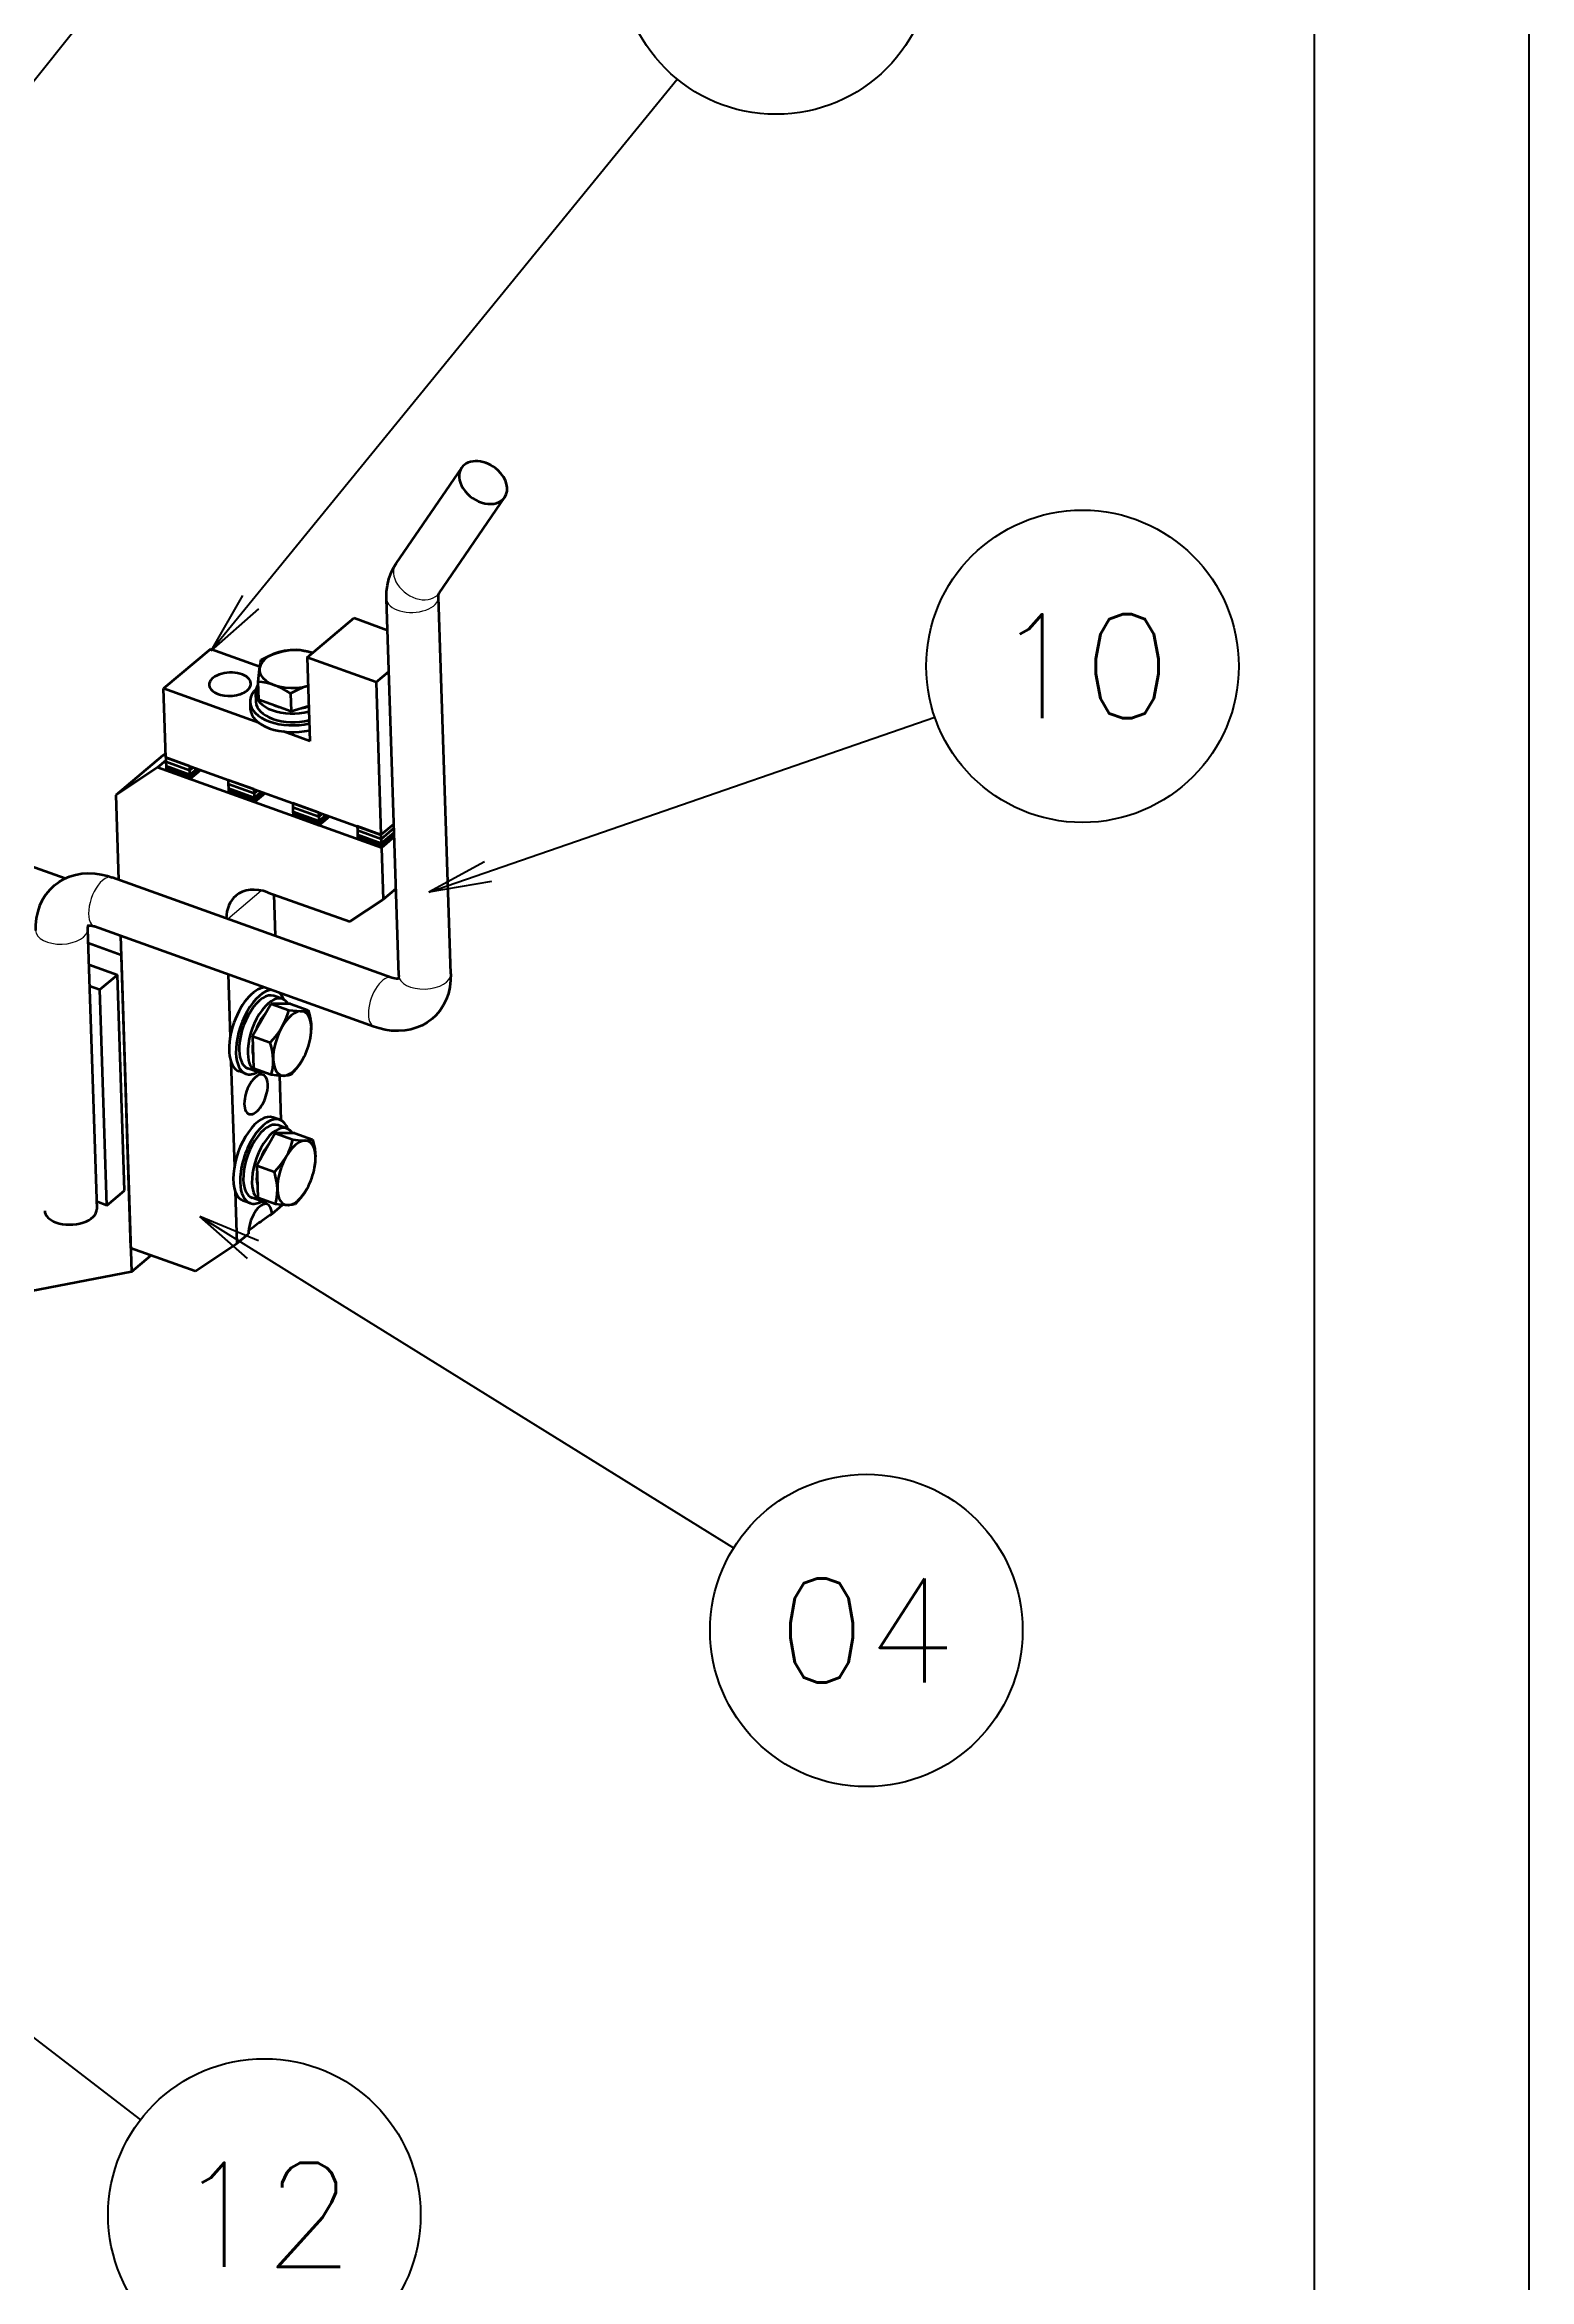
# Model space of a CAD drawing. Header units: millimetres. Extents: x 7914 to 16415, y -883 to 305.
# Drawn here: x 9309.2 to 9594.2, y -665.1 to -235.9 of the extents above; entities that cross this region are included whole.
import ezdxf
from ezdxf.enums import TextEntityAlignment as Align

# ---------------------------------------------------------------- set-up
doc = ezdxf.new("R2010")
doc.units = ezdxf.units.MM
doc.layers.add('title_frame', color=7, linetype='Continuous')
doc.layers.add('word_dim', color=253, linetype='Continuous')
doc.styles.get("Standard").update_dxf_attribs({"font": 'romans.shx', "bigfont": 'bigfont.shx'})
doc.dimstyles.new('RS1-4', dxfattribs={"dimscale": 4, "dimtxt": 3.5, "dimasz": 3, "dimexe": 1, "dimexo": 0, "dimgap": 1, "dimtad": 3, "dimdsep": 46, "dimtxsty": 'Standard', "dimblk1": 'OPEN', "dimblk2": 'OPEN', "dimsah": 1, "dimcen": 0, "dimclrd": 256, "dimclre": 256, "dimclrt": 3, "dimadec": 0, "dimazin": 0, "dimtfac": 1, "dimtmove": 0, "dimatfit": 3, "dimldrblk": 'OPEN', "dimfxl": 0, "dimtolj": 1, "dimtzin": 0, "dimarcsym": 0})

# ---------------------------------------------------------------- blocks, each defined once
blk = doc.blocks.new('A$C091E3375')
at = {"color": 7, "lineweight": 35}
for p, q in [((218.89, -68.16), (231.49, -49.76)), ((227.14, -73.81), (239.74, -55.42)), ((219.39, -147.24), (217.04, -74.9)), ((229.38, -146.91), (227.04, -74.57)), ((215.04, -90.95), (215.99, -120.24)), ((82.55, -102.47), (155.37, -128.6)), ((174.67, -105.42), (215.99, -120.24)), ((216.07, -122.73), (173.1, -107.31)), ((218.08, -147.69), (164.37, -128.42)), ((159.68, -138.28), (161.43, -192.13)), ((214.7, -157.1), (160.99, -137.83)), ((165.98, -139.62), (167.93, -199.62)), ((166.1, -143.28), (168.07, -204.16)), ((163.37, -191.4), (162.03, -149.98)), ((166.75, -188.55), (165.41, -147.13)), ((187.18, -163.84), (187.84, -183.94)), ((168.07, -204.16), (108.01, -215.79))]:
    blk.add_line(p, q, dxfattribs=at)
at = {"color": 7, "lineweight": 35, "ltscale": 0.294528}
blk.add_line((201.82, -86.2), (210.82, -78.6), dxfattribs=at)
at = {"color": 7, "lineweight": 35, "ltscale": 0.170503}
blk.add_line((210.82, -78.6), (217.24, -80.91), dxfattribs=at)
at = {"color": 7, "lineweight": 35, "ltscale": 0.294527}
for p, q in [((183.24, -84.56), (174.24, -92.16)), ((174.11, -105.03), (165.1, -112.63))]:
    blk.add_line(p, q, dxfattribs=at)
at = {"color": 7, "lineweight": 35, "ltscale": 0.251803}
blk.add_line((192.72, -87.96), (183.24, -84.56), dxfattribs=at)
at = {"color": 7, "lineweight": 35, "ltscale": 0.001073}
blk.add_line((202.82, -85.31), (202.86, -85.33), dxfattribs=at)
at = {"color": 7, "lineweight": 35, "ltscale": 0.401132}
blk.add_line((201.82, -86.2), (202.34, -102.24), dxfattribs=at)
at = {"color": 7, "lineweight": 35, "ltscale": 0.351167}
blk.add_line((215.04, -90.95), (201.82, -86.2), dxfattribs=at)
at = {"color": 7, "lineweight": 35, "ltscale": 0.080399}
for p, q in [((215.04, -90.95), (217.5, -88.87)), ((218.45, -118.17), (215.99, -120.24)), ((218.45, -118.17), (215.99, -120.24))]:
    blk.add_line(p, q, dxfattribs=at)
at = {"color": 7, "lineweight": 35, "ltscale": 0.331566}
blk.add_line((174.67, -105.42), (174.24, -92.16), dxfattribs=at)
at = {"color": 7, "lineweight": 35, "ltscale": 0.485656}
blk.add_line((192.53, -98.72), (174.24, -92.16), dxfattribs=at)
at = {"color": 7, "lineweight": 35, "ltscale": 0.041445}
blk.add_line((191.91, -93.03), (191.96, -94.69), dxfattribs=at)
at = {"color": 7, "lineweight": 35, "ltscale": 0.085345}
blk.add_line((192.53, -94.27), (192.42, -90.85), dxfattribs=at)
at = {"color": 7, "lineweight": 35, "ltscale": 0.164901}
blk.add_line((192.53, -94.27), (198.74, -96.49), dxfattribs=at)
at = {"color": 7, "lineweight": 35, "ltscale": 0.085344}
blk.add_line((198.62, -93.08), (198.74, -96.49), dxfattribs=at)
at = {"color": 7, "lineweight": 35, "ltscale": 0.033156}
blk.add_line((190.86, -94.72), (190.9, -96.05), dxfattribs=at)
at = {"color": 7, "lineweight": 35, "ltscale": 0.088127}
blk.add_line((198.74, -96.49), (202.12, -95.5), dxfattribs=at)
at = {"color": 7, "lineweight": 35, "ltscale": 0.134469}
blk.add_line((202.34, -102.24), (197.27, -100.42), dxfattribs=at)
at = {"color": 7, "lineweight": 35, "ltscale": 0.052028}
blk.add_line((174.69, -105.97), (173.1, -107.31), dxfattribs=at)
at = {"color": 7, "lineweight": 35, "ltscale": 0.016272}
blk.add_line((174.11, -105.03), (174.65, -104.67), dxfattribs=at)
at = {"color": 7, "lineweight": 35, "ltscale": 0.020723}
for p, q in [((174.67, -105.42), (174.7, -106.24)), ((174.7, -106.24), (174.73, -107.07)), ((179.22, -107.05), (179.24, -107.88)), ((179.24, -107.88), (179.27, -108.7)), ((186.65, -109.72), (186.68, -110.54)), ((186.68, -110.54), (186.71, -111.37)), ((191.61, -111.49), (191.64, -112.32)), ((191.64, -112.32), (191.66, -113.15)), ((199.05, -114.16), (199.08, -114.99)), ((204.01, -115.94), (204.03, -116.77)), ((211.44, -118.61), (211.47, -119.44)), ((215.99, -120.24), (216.02, -121.07))]:
    blk.add_line(p, q, dxfattribs=at)
at = {"color": 7, "lineweight": 35, "ltscale": 0.120712}
for p, q in [((179.22, -107.05), (174.67, -105.42)), ((179.24, -107.88), (174.7, -106.24)), ((179.24, -107.88), (174.7, -106.24)), ((179.27, -108.7), (174.73, -107.07)), ((179.27, -108.7), (174.73, -107.07)), ((215.99, -120.24), (211.44, -118.61)), ((216.02, -121.07), (211.47, -119.44)), ((216.02, -121.07), (211.47, -119.44)), ((216.04, -121.9), (211.5, -120.27)), ((216.04, -121.9), (211.5, -120.27)), ((216.06, -122.31), (211.51, -120.68)), ((216.06, -122.31), (211.51, -120.68)), ((216.07, -122.73), (211.52, -121.1))]:
    blk.add_line(p, q, dxfattribs=at)
at = {"color": 7, "lineweight": 35, "ltscale": 0.01036}
for p, q in [((174.73, -107.07), (174.74, -107.49)), ((186.72, -111.79), (186.73, -112.2)), ((191.66, -113.15), (191.68, -113.57))]:
    blk.add_line(p, q, dxfattribs=at)
at = {"color": 7, "lineweight": 35, "ltscale": 0.240073}
blk.add_line((173.1, -107.31), (165.1, -112.63), dxfattribs=at)
at = {"color": 7, "lineweight": 35, "ltscale": 0.120713}
for p, q in [((179.28, -109.12), (174.74, -107.49)), ((179.28, -109.12), (174.74, -107.49)), ((179.3, -109.53), (174.75, -107.9))]:
    blk.add_line(p, q, dxfattribs=at)
at = {"color": 7, "lineweight": 35, "ltscale": 0.010362}
for p, q in [((174.74, -107.49), (174.75, -107.9)), ((179.27, -108.7), (179.28, -109.12)), ((179.28, -109.12), (179.3, -109.53)), ((186.71, -111.37), (186.72, -111.79)), ((191.68, -113.57), (191.69, -113.98)), ((199.1, -115.82), (199.12, -116.23)), ((199.12, -116.23), (199.13, -116.65)), ((204.06, -117.6), (204.07, -118.01)), ((204.07, -118.01), (204.09, -118.43)), ((211.5, -120.27), (211.51, -120.68)), ((211.51, -120.68), (211.52, -121.1)), ((216.04, -121.9), (216.06, -122.31)), ((216.06, -122.31), (216.07, -122.73))]:
    blk.add_line(p, q, dxfattribs=at)
at = {"color": 7, "lineweight": 35, "ltscale": 0.022269}
for p, q in [((179.92, -107.3), (179.24, -107.88)), ((179.92, -107.3), (179.24, -107.88)), ((192.32, -111.75), (191.64, -112.32)), ((192.32, -111.75), (191.64, -112.32))]:
    blk.add_line(p, q, dxfattribs=at)
at = {"color": 7, "lineweight": 35, "ltscale": 0.044535}
for p, q in [((180.63, -107.55), (179.27, -108.7)), ((180.63, -107.55), (179.27, -108.7)), ((193.03, -112), (191.66, -113.15)), ((193.03, -112), (191.66, -113.15))]:
    blk.add_line(p, q, dxfattribs=at)
at = {"color": 7, "lineweight": 35, "ltscale": 0.055668}
blk.add_line((180.98, -107.68), (179.28, -109.12), dxfattribs=at)
blk.add_line((180.98, -107.68), (179.28, -109.12), dxfattribs=at)
at = {"color": 7, "lineweight": 35, "ltscale": 0.066801}
blk.add_line((181.34, -107.81), (179.3, -109.53), dxfattribs=at)
at = {"color": 7, "lineweight": 35, "ltscale": 0.131687}
for p, q in [((191.61, -111.49), (186.65, -109.72)), ((191.64, -112.32), (186.68, -110.54)), ((191.64, -112.32), (186.68, -110.54)), ((191.66, -113.15), (186.71, -111.37)), ((191.66, -113.15), (186.71, -111.37)), ((191.69, -113.98), (186.73, -112.2)), ((204.01, -115.94), (199.05, -114.16)), ((204.03, -116.77), (199.08, -114.99)), ((204.03, -116.77), (199.08, -114.99)), ((204.06, -117.6), (199.1, -115.82)), ((204.06, -117.6), (199.1, -115.82)), ((204.07, -118.01), (199.12, -116.23)), ((204.07, -118.01), (199.12, -116.23)), ((204.09, -118.43), (199.13, -116.65))]:
    blk.add_line(p, q, dxfattribs=at)
at = {"color": 7, "lineweight": 35, "ltscale": 0.406299}
blk.add_line((165.1, -112.63), (165.63, -128.87), dxfattribs=at)
at = {"color": 7, "lineweight": 35, "ltscale": 0.13169}
blk.add_line((191.68, -113.57), (186.72, -111.79), dxfattribs=at)
blk.add_line((191.68, -113.57), (186.72, -111.79), dxfattribs=at)
at = {"color": 7, "lineweight": 35, "ltscale": 0.055665}
blk.add_line((193.38, -112.13), (191.68, -113.57), dxfattribs=at)
blk.add_line((193.38, -112.13), (191.68, -113.57), dxfattribs=at)
at = {"color": 7, "lineweight": 35, "ltscale": 0.0668}
for p, q in [((193.73, -112.26), (191.69, -113.98)), ((206.13, -116.7), (204.09, -118.43))]:
    blk.add_line(p, q, dxfattribs=at)
at = {"color": 7, "lineweight": 35, "ltscale": 0.020722}
for p, q in [((199.08, -114.99), (199.1, -115.82)), ((204.03, -116.77), (204.06, -117.6)), ((211.47, -119.44), (211.5, -120.27)), ((216.02, -121.07), (216.04, -121.9))]:
    blk.add_line(p, q, dxfattribs=at)
at = {"color": 7, "lineweight": 35, "ltscale": 0.022266}
blk.add_line((204.71, -116.2), (204.03, -116.77), dxfattribs=at)
blk.add_line((204.71, -116.2), (204.03, -116.77), dxfattribs=at)
at = {"color": 7, "lineweight": 35, "ltscale": 0.044532}
blk.add_line((205.42, -116.45), (204.06, -117.6), dxfattribs=at)
blk.add_line((205.42, -116.45), (204.06, -117.6), dxfattribs=at)
at = {"color": 7, "lineweight": 35, "ltscale": 0.055667}
blk.add_line((205.77, -116.58), (204.07, -118.01), dxfattribs=at)
blk.add_line((205.77, -116.58), (204.07, -118.01), dxfattribs=at)
at = {"color": 7, "lineweight": 35, "ltscale": 0.080401}
blk.add_line((218.47, -118.99), (216.02, -121.07), dxfattribs=at)
blk.add_line((218.47, -118.99), (216.02, -121.07), dxfattribs=at)
at = {"color": 7, "lineweight": 35, "ltscale": 0.0804}
for p, q in [((218.5, -119.82), (216.04, -121.9)), ((218.5, -119.82), (216.04, -121.9)), ((218.51, -120.24), (216.06, -122.31)), ((218.51, -120.24), (216.06, -122.31)), ((218.53, -120.65), (216.07, -122.73)), ((218.53, -120.65), (216.07, -122.73)), ((218.85, -130.59), (216.39, -132.67))]:
    blk.add_line(p, q, dxfattribs=at)
at = {"color": 7, "lineweight": 35, "ltscale": 0.248675}
blk.add_line((216.07, -122.73), (216.39, -132.67), dxfattribs=at)
at = {"color": 7, "lineweight": 13, "ltscale": 0.211213}
blk.add_line((186.57, -136.38), (193.02, -130.93), dxfattribs=at)
at = {"color": 7, "lineweight": 35, "ltscale": 0.417009}
blk.add_line((194.3, -131.29), (210, -136.92), dxfattribs=at)
at = {"color": 7, "lineweight": 35, "ltscale": 0.199072}
blk.add_line((195.39, -131.68), (195.65, -139.64), dxfattribs=at)
at = {"color": 7, "lineweight": 35, "ltscale": 0.19206}
blk.add_line((216.39, -132.67), (210, -136.92), dxfattribs=at)
at = {"color": 7, "lineweight": 35, "ltscale": 0.168091}
blk.add_line((159.77, -141.01), (166.1, -143.28), dxfattribs=at)
at = {"color": 7, "lineweight": 35, "ltscale": 0.146147}
blk.add_line((159.9, -145.15), (165.41, -147.13), dxfattribs=at)
at = {"color": 7, "lineweight": 35, "ltscale": 0.052959}
for p, q in [((160.04, -149.26), (162.03, -149.98)), ((163.37, -191.4), (161.38, -190.69))]:
    blk.add_line(p, q, dxfattribs=at)
at = {"color": 7, "lineweight": 35, "ltscale": 0.110447}
blk.add_line((162.03, -149.98), (165.41, -147.13), dxfattribs=at)
at = {"color": 7, "lineweight": 35, "ltscale": 0.301422}
blk.add_line((186.64, -147.03), (187.03, -159.08), dxfattribs=at)
at = {"color": 7, "lineweight": 35, "ltscale": 0.178586}
blk.add_line((194.88, -152.69), (191.32, -158.89), dxfattribs=at)
at = {"color": 7, "lineweight": 35, "ltscale": 0.093931}
for p, q in [((198.63, -152.71), (194.88, -152.69)), ((199.44, -177.56), (195.68, -177.54))]:
    blk.add_line(p, q, dxfattribs=at)
at = {"color": 7, "lineweight": 35, "ltscale": 0.090387}
for p, q in [((194.88, -152.69), (198.28, -153.91)), ((198.63, -152.71), (202.04, -153.93)), ((194.92, -166.33), (191.52, -165.11)), ((199.44, -177.56), (202.84, -178.78)), ((195.73, -191.19), (192.33, -189.96))]:
    blk.add_line(p, q, dxfattribs=at)
at = {"color": 7, "lineweight": 35, "ltscale": 0.043897}
for p, q in [((197.08, -151.77), (195.43, -151.17)), ((192.08, -165.7), (190.43, -165.1)), ((197.89, -176.62), (196.23, -176.03)), ((192.89, -190.55), (191.24, -189.96))]:
    blk.add_line(p, q, dxfattribs=at)
at = {"color": 7, "lineweight": 35, "ltscale": 0.155699}
for p, q in [((191.32, -158.89), (191.52, -165.11)), ((192.13, -183.74), (192.33, -189.96))]:
    blk.add_line(p, q, dxfattribs=at)
at = {"color": 7, "lineweight": 35, "ltscale": 0.090391}
blk.add_line((191.32, -158.89), (194.72, -160.11), dxfattribs=at)
at = {"color": 7, "lineweight": 35, "ltscale": 0.003607}
for p, q in [((202.45, -159.29), (202.47, -159.15)), ((203.25, -184.14), (203.28, -184))]:
    blk.add_line(p, q, dxfattribs=at)
at = {"color": 7, "lineweight": 35, "ltscale": 0.035117}
for p, q in [((190.06, -166.14), (188.74, -165.66)), ((196.61, -174.99), (195.28, -174.52)), ((190.86, -190.99), (189.54, -190.52))]:
    blk.add_line(p, q, dxfattribs=at)
at = {"color": 7, "lineweight": 35, "ltscale": 0.214812}
blk.add_line((196.52, -166.48), (196.79, -175.07), dxfattribs=at)
at = {"color": 7, "lineweight": 35, "ltscale": 6.69998e-05}
for p, q in [((201.01, -163.3), (201.01, -163.3)), ((201.82, -188.15), (201.81, -188.16))]:
    blk.add_line(p, q, dxfattribs=at)
at = {"color": 7, "lineweight": 35, "ltscale": 0.178587}
blk.add_line((195.68, -177.54), (192.13, -183.74), dxfattribs=at)
at = {"color": 7, "lineweight": 35, "ltscale": 0.090388}
blk.add_line((195.68, -177.54), (199.08, -178.77), dxfattribs=at)
at = {"color": 7, "lineweight": 35, "ltscale": 0.09039}
blk.add_line((192.13, -183.74), (195.53, -184.96), dxfattribs=at)
at = {"color": 7, "lineweight": 35, "ltscale": 0.110448}
blk.add_line((163.37, -191.4), (166.75, -188.55), dxfattribs=at)
at = {"color": 7, "lineweight": 35, "ltscale": 0.251321}
blk.add_line((187.99, -188.7), (188.32, -198.75), dxfattribs=at)
at = {"color": 7, "lineweight": 35, "ltscale": 0.066755}
blk.add_line((195.07, -193.05), (197.11, -191.32), dxfattribs=at)
at = {"color": 7, "lineweight": 35, "ltscale": 0.073631}
blk.add_line((188.32, -198.75), (190.57, -196.85), dxfattribs=at)
at = {"color": 7, "lineweight": 35, "ltscale": 0.329218}
blk.add_line((180.32, -204.07), (167.93, -199.62), dxfattribs=at)
at = {"color": 7, "lineweight": 35, "ltscale": 0.121939}
blk.add_line((168.07, -204.16), (171.8, -201.01), dxfattribs=at)
at = {"color": 7, "lineweight": 35, "ltscale": 0.240074}
blk.add_line((180.32, -204.07), (188.32, -198.75), dxfattribs=at)
at = {"color": 7, "lineweight": 35}
for points in [[(217.04, -74.9), (217.07, -73.52), (217.22, -72.29), (217.51, -71.07), (217.92, -69.93), (218.48, -68.82), (218.89, -68.16)], [(227.04, -74.57), (227.06, -74.08), (227.14, -73.81)], [(192.97, -86.65), (193.73, -86.25), (194.5, -85.87), (195.28, -85.54), (196.07, -85.27), (197.2, -84.97), (198.32, -84.78), (199.73, -84.68)], [(199.73, -84.68), (200.49, -84.75), (201.25, -84.88), (202.03, -85.06), (202.82, -85.31)], [(192.42, -90.85), (192.66, -88.44), (192.85, -87.22), (192.97, -86.65)], [(195.5, -91.49), (194.72, -91.24), (193.94, -91.05), (193.17, -90.93), (192.42, -90.85)], [(198.62, -93.08), (197.78, -92.56), (196.92, -92.1), (196.21, -91.77), (195.5, -91.49)], [(201.99, -91.61), (201, -91.95), (200.01, -92.37), (198.62, -93.08)], [(153.27, -129.95), (154.21, -129.25), (155.2, -128.68), (156.2, -128.25), (157.33, -127.91), (158.53, -127.69), (159.73, -127.61), (161.05, -127.66), (162.27, -127.84), (163.47, -128.13), (164.37, -128.42)], [(153.27, -129.95), (152.4, -130.79), (151.63, -131.73), (150.97, -132.79), (150.46, -133.91), (150.1, -134.97), (149.82, -136.27), (149.69, -137.6), (149.69, -138.61)], [(159.64, -137.64), (160.23, -137.64), (160.84, -137.78), (160.99, -137.83)], [(159.75, -137.62), (159.68, -138.04), (159.68, -138.28)], [(219.32, -147.9), (218.97, -147.9), (218.36, -147.78), (218.08, -147.69)], [(219.39, -147.24), (219.36, -147.75), (219.28, -148)], [(229.38, -146.91), (229.36, -148.14), (229.21, -149.47), (228.93, -150.69), (228.5, -151.89), (227.94, -153.02), (227.26, -154.04), (226.49, -154.93), (225.8, -155.57)], [(194.72, -160.11), (195.37, -159.4), (195.97, -158.68), (196.43, -158.06), (196.84, -157.42), (197.4, -156.38), (197.85, -155.3), (198.08, -154.61), (198.28, -153.91)], [(198.28, -153.91), (199.83, -154.06), (200.49, -154.09), (201.08, -154.08), (201.57, -154.04), (202.04, -153.93)], [(202.04, -153.93), (202.28, -154.83), (202.46, -155.72), (202.57, -156.48), (202.62, -157.21)], [(225.8, -155.57), (224.86, -156.27), (223.87, -156.84), (222.87, -157.27), (221.74, -157.61), (220.54, -157.83), (219.34, -157.91), (218.02, -157.86), (216.8, -157.68), (215.6, -157.39), (214.7, -157.1)], [(195.3, -163.39), (195.25, -162.65), (195.15, -161.9), (194.96, -161.01), (194.72, -160.11)], [(194.92, -166.33), (195.15, -165.4), (195.28, -164.42), (195.3, -163.39)], [(198.68, -166.35), (198.16, -166.46), (197.43, -166.51), (196.77, -166.5), (196.01, -166.44), (194.92, -166.33)], [(201.01, -163.3), (200.41, -164.26), (199.72, -165.18), (198.68, -166.35)], [(195.53, -184.96), (196.17, -184.26), (196.78, -183.53), (197.23, -182.91), (197.64, -182.28), (198.21, -181.23), (198.66, -180.15), (198.89, -179.46), (199.08, -178.77)], [(199.08, -178.77), (200.63, -178.92), (201.29, -178.95), (201.89, -178.94), (202.37, -178.89), (202.84, -178.78)], [(202.84, -178.78), (203.08, -179.69), (203.27, -180.58), (203.37, -181.33), (203.42, -182.07)], [(196.11, -188.25), (196.06, -187.51), (195.95, -186.76), (195.77, -185.86), (195.53, -184.96)], [(195.73, -191.19), (195.95, -190.26), (196.09, -189.28), (196.11, -188.25)], [(201.82, -188.16), (201.22, -189.12), (200.53, -190.04), (199.49, -191.2)], [(199.49, -191.2), (198.96, -191.32), (198.23, -191.37), (197.57, -191.35), (196.81, -191.3), (195.73, -191.19)]]:
    blk.add_lwpolyline(points, dxfattribs=at)
for centre, radius, start, end in [((193.57, -157.52), 9.05, 349.6028, 1.9014), ((194.38, -182.37), 9.05, 349.6028, 1.9014), ((232.14, -248.47), 66.69, 123.7808, 125.6712), ((239.42, -259), 79.49, 125.5077, 127.9186)]:
    blk.add_arc(centre, radius, start, end, dxfattribs=at)
for centre, major_axis, ratio, start_param, end_param in [((235.61, -52.59), (4.13, -2.83), 0.723839, 3.141572, 6.283165), ((235.61, -52.59), (4.13, -2.83), 0.723839, 1.373896, 3.141572), ((235.61, -52.59), (4.13, -2.83), 0.723839, 6.283165, 7.657081), ((199.16, -88.4), (-6.5, -0.21), 0.559373, 4.089006, 8.286659), ((187.01, -91.32), (4, 0.13), 0.559373, 0.000029, 3.141622), ((187.01, -91.32), (4, 0.13), 0.559373, 3.141622, 4.596555), ((187.01, -91.32), (4, 0.13), 0.559373, 4.596555, 6.283215), ((199.36, -94.45), (-8.5, -0.28), 0.559373, 5.734544, 6.283189), ((199.3, -92.79), (7.4, 0.24), 0.559373, 2.7436, 3.141596), ((199.3, -92.79), (7.4, 0.24), 0.559373, 3.141596, 4.096555), ((199.36, -94.45), (-8.5, -0.28), 0.559373, 0.000004, 0.954962), ((199.4, -95.77), (-8.5, -0.28), 0.559373, 0.000004, 1.897214), ((199.36, -94.45), (-7.4, -0.24), 0.559373, 0.000004, 0.954962), ((199.36, -94.45), (-8.5, -0.28), 0.559373, 0.954962, 1.897214), ((199.3, -92.79), (7.4, 0.24), 0.559373, 4.096555, 5.089578), ((199.36, -94.45), (-7.4, -0.24), 0.559373, 0.954962, 1.947986), ((199.3, -92.79), (-5.81, -0.19), 0.559373, 0.836162, 1.070567), ((199.3, -92.79), (-5.81, -0.19), 0.559373, 1.798227, 2.058763), ((194.56, -139.58), (6.45, -7.64), 0.676638, 3.141611, 3.810168), ((194.56, -139.58), (6.45, -7.64), 0.676638, 2.278755, 3.141611), ((191.61, -157.66), (2.87, 8), 0.478815, 0.20094, 3.141605), ((192.93, -158.14), (2.87, 8), 0.478815, 0.20094, 2.261604), ((192.93, -158.14), (2.5, 6.97), 0.478815, 0.000012, 2.261604), ((194.58, -158.73), (-2.5, -6.97), 0.478815, 3.141605, 5.403197), ((194.58, -158.73), (1.96, 5.47), 0.478815, 0.8682, 1.559545), ((198.96, -160.3), (2.2, 6.12), 0.478815, 5.046382, 10.661993), ((192.93, -158.14), (2.87, 8), 0.478815, 5.763914, 6.082216), ((194.58, -158.73), (-2.5, -6.97), 0.478815, 2.761751, 3.141605), ((192.93, -158.14), (2.87, 8), 0.478815, 2.261604, 3.141605), ((192.93, -158.14), (2.5, 6.97), 0.478815, 2.261604, 3.141605), ((194.58, -158.73), (-2.5, -6.97), 0.478815, 5.403197, 6.283197), ((194.58, -158.73), (1.96, 5.47), 0.478815, 2.024721, 2.500454), ((198.96, -160.3), (2.2, 6.12), 0.478815, 4.378807, 5.046382), ((192.01, -170.09), (1.35, 3.77), 0.478815, 0.000031, 3.141624), ((192.93, -158.14), (2.87, 8), 0.478815, 3.141605, 3.660707), ((194.58, -158.73), (-2.5, -6.97), 0.478815, 0.000012, 0.314507), ((192.01, -170.09), (1.35, 3.77), 0.478815, 4.903197, 6.283217), ((192.01, -170.09), (1.35, 3.77), 0.478815, 3.141624, 4.903197), ((192.41, -182.52), (2.87, 8), 0.478815, 0.000012, 3.141605), ((193.73, -182.99), (2.87, 8), 0.478815, 0.000012, 2.261604), ((193.73, -182.99), (2.5, 6.97), 0.478815, 0.000012, 2.261604), ((193.73, -182.99), (2.87, 8), 0.478815, 5.763914, 6.283197), ((195.39, -183.59), (-2.5, -6.97), 0.478815, 3.141605, 5.403197), ((195.39, -183.59), (1.96, 5.47), 0.478815, 0.8682, 1.559545), ((199.77, -185.16), (2.2, 6.12), 0.478815, 5.046382, 10.661993), ((195.39, -183.59), (-2.5, -6.97), 0.478815, 2.761751, 3.141605), ((199.77, -185.16), (2.2, 6.12), 0.478815, 4.378807, 5.046382), ((193.73, -182.99), (2.87, 8), 0.478815, 2.261604, 3.141605), ((193.73, -182.99), (2.5, 6.97), 0.478815, 2.261604, 3.141605), ((195.39, -183.59), (-2.5, -6.97), 0.478815, 5.403197, 6.283197), ((195.39, -183.59), (1.96, 5.47), 0.478815, 2.024721, 2.500454), ((156.43, -192.3), (-5, -0.16), 0.559373, 0.000004, 0.954962), ((156.43, -192.3), (-5, -0.16), 0.559373, 0.954962, 3.141596), ((192.82, -194.95), (1.35, 3.77), 0.478815, 0.000031, 2.261604), ((193.73, -182.99), (2.87, 8), 0.478815, 3.141605, 3.660707), ((195.39, -183.59), (-2.5, -6.97), 0.478815, 0.000012, 0.314507), ((192.82, -194.95), (1.35, 3.77), 0.478815, 5.403197, 6.283217)]:
    blk.add_ellipse(centre, major_axis=major_axis, ratio=ratio, start_param=start_param, end_param=end_param, dxfattribs=at)
at = {"color": 7, "lineweight": 13}
for centre, major_axis, ratio, start_param, end_param in [((223.01, -70.99), (4.13, -2.83), 0.723839, 3.14162, 6.283213), ((222.04, -74.73), (5, 0.16), 0.559373, 3.141596, 6.283189), ((162.68, -133.13), (1.69, 4.71), 0.478815, 0.000045, 0.690808), ((162.68, -133.13), (1.69, 4.71), 0.478815, 0.690808, 3.141637), ((154.68, -138.44), (-5, -0.16), 0.559373, 0.000004, 3.141596), ((216.39, -152.4), (1.69, 4.71), 0.478815, 0.000012, 3.141605), ((224.39, -147.08), (5, 0.16), 0.559373, 3.141632, 6.283224)]:
    blk.add_ellipse(centre, major_axis=major_axis, ratio=ratio, start_param=start_param, end_param=end_param, dxfattribs=at)
blk = doc.blocks.new('aa1')
for p, q in [((0, 0), (-1, 0)), ((-0.4, 0.067), (0, 0)), ((-0.4, -0.067), (0, 0))]:
    blk.add_line(p, q)
blk = doc.blocks.new('aa2')
blk.add_circle((0, 0), 1)
blk = doc.blocks.new('*D272')
at = {"layer": 'DEFPOINTS', "color": 0, "linetype": 'Continuous', "ltscale": 2}
for p in [(9449.62, -219.31), (9449.62, -219.31), (9341.14, -352.32)]:
    blk.add_point(p, dxfattribs=at)
at = {"layer": 'word_dim', "linetype": 'Continuous', "lineweight": -2, "ltscale": 2}
blk.add_line((9360.1, -329.07), (9430.66, -242.56), dxfattribs=at)
at = {"layer": 'word_dim', "linetype": 'Continuous', "lineweight": -2, "ltscale": 2, "xscale": 30, "yscale": 30, "zscale": 30}
for name, p, rotation in [('aa2', (9449.62, -219.31), 50.80091562653424), ('aa1', (9341.14, -352.32), 230.8009156265342)]:
    blk.add_blockref(name, p, dxfattribs=dict(at, rotation=rotation))
at = {"layer": 'word_dim', "color": 3, "linetype": 'Continuous', "ltscale": 2, "insert": (9395.38, -285.82), "char_height": 0.000004, "attachment_point": 5, "rotation": 50.8009}
blk.add_mtext('\\A1;171.63', dxfattribs=at)
blk = doc.blocks.new('_Open')
at = {"color": 0, "lineweight": -2}
for p, q in [((-1, 0.167), (0, 0)), ((-1, -0.167), (0, 0)), ((0, 0), (-1, 0))]:
    blk.add_line(p, q, dxfattribs=at)
blk = doc.blocks.new('*D273')
at = {"layer": 'DEFPOINTS', "color": 0, "linetype": 'Continuous', "ltscale": 2}
for p in [(9339, -461.01), (9466.96, -540.47), (9466.96, -540.47)]:
    blk.add_point(p, dxfattribs=at)
at = {"layer": 'word_dim', "linetype": 'Continuous', "lineweight": -2, "ltscale": 2}
blk.add_line((9364.48, -476.84), (9441.47, -524.64), dxfattribs=at)
at = {"layer": 'word_dim', "linetype": 'Continuous', "lineweight": -2, "ltscale": 2, "xscale": 30, "yscale": 30, "zscale": 30}
for name, p, rotation in [('aa1', (9339, -461.01), 148.163151756434), ('aa2', (9466.96, -540.47), 328.163151756434)]:
    blk.add_blockref(name, p, dxfattribs=dict(at, rotation=rotation))
at = {"layer": 'word_dim', "color": 3, "linetype": 'Continuous', "ltscale": 2, "insert": (9402.98, -500.74), "char_height": 0.000004, "attachment_point": 5, "rotation": 328.1632}
blk.add_mtext('\\A1;150.63', dxfattribs=at)
blk = doc.blocks.new('*D276')
at = {"layer": 'DEFPOINTS', "color": 0, "linetype": 'Continuous', "ltscale": 2}
for p in [(9390.76, -138.02), (9390.76, -138.02), (9283.2, -272.94)]:
    blk.add_point(p, dxfattribs=at)
at = {"layer": 'word_dim', "linetype": 'Continuous', "lineweight": -2, "ltscale": 2}
blk.add_line((9301.9, -249.48), (9372.06, -161.47), dxfattribs=at)
at = {"layer": 'word_dim', "linetype": 'Continuous', "lineweight": -2, "ltscale": 2, "xscale": 30, "yscale": 30, "zscale": 30}
for name, p, rotation in [('aa2', (9390.76, -138.02), 51.43647297287935), ('aa1', (9283.2, -272.94), 231.4364729728794)]:
    blk.add_blockref(name, p, dxfattribs=dict(at, rotation=rotation))
at = {"layer": 'word_dim', "color": 3, "linetype": 'Continuous', "ltscale": 2, "insert": (9336.98, -205.48), "char_height": 0.000004, "attachment_point": 5, "rotation": 51.4365}
blk.add_mtext('\\A1;172.55', dxfattribs=at)
blk = doc.blocks.new('*D279')
at = {"layer": 'DEFPOINTS', "color": 0, "linetype": 'Continuous', "ltscale": 2}
for p in [(9508.46, -355.31), (9508.46, -355.31), (9382.98, -398.69)]:
    blk.add_point(p, dxfattribs=at)
at = {"layer": 'word_dim', "linetype": 'Continuous', "lineweight": -2, "ltscale": 2}
blk.add_line((9411.34, -388.89), (9480.11, -365.11), dxfattribs=at)
at = {"layer": 'word_dim', "linetype": 'Continuous', "lineweight": -2, "ltscale": 2, "xscale": 30, "yscale": 30, "zscale": 30}
for name, p, rotation in [('aa2', (9508.46, -355.31), 19.07306151599533), ('aa1', (9382.98, -398.69), 199.0730615159954)]:
    blk.add_blockref(name, p, dxfattribs=dict(at, rotation=rotation))
at = {"layer": 'word_dim', "color": 3, "linetype": 'Continuous', "ltscale": 2, "insert": (9445.72, -377), "char_height": 0.000004, "attachment_point": 5, "rotation": 19.0731}
blk.add_mtext('\\A1;132.76', dxfattribs=at)
blk = doc.blocks.new('*D281')
at = {"layer": 'DEFPOINTS', "color": 0, "linetype": 'Continuous', "ltscale": 2}
for p in [(9239.78, -567.05), (9351.4, -652.72), (9351.4, -652.72)]:
    blk.add_point(p, dxfattribs=at)
at = {"layer": 'word_dim', "linetype": 'Continuous', "lineweight": -2, "ltscale": 2}
blk.add_line((9263.58, -585.32), (9327.61, -634.45), dxfattribs=at)
at = {"layer": 'word_dim', "linetype": 'Continuous', "lineweight": -2, "ltscale": 2, "xscale": 30, "yscale": 30, "zscale": 30}
for name, p, rotation in [('aa1', (9239.78, -567.05), 142.4966261627217), ('aa2', (9351.4, -652.72), 322.4966261627217)]:
    blk.add_blockref(name, p, dxfattribs=dict(at, rotation=rotation))
at = {"layer": 'word_dim', "color": 3, "linetype": 'Continuous', "ltscale": 2, "insert": (9295.59, -609.88), "char_height": 0.000004, "attachment_point": 5, "rotation": 322.4966}
blk.add_mtext('\\A1;140.71', dxfattribs=at)

msp = doc.modelspace()

# ---------------------------------------------------------------- linework, layer by layer
at = {"layer": 'title_frame', "color": 4}
msp.add_lwpolyline([(9594.236, 304.79), (7914.236, 304.79), (7914.236, -883.21), (9594.236, -883.21)], close=True, dxfattribs=at)
at = {"layer": 'title_frame'}
msp.add_lwpolyline([(7955.536, 266.94), (9552.936, 266.94), (9552.936, -845.36), (7955.536, -845.36)], close=True, dxfattribs=at)

# ---------------------------------------------------------------- block references
at = {"layer": 'word_dim', "linetype": 'Continuous', "ltscale": 2}
msp.add_blockref('A$C091E3375', (9157.792, -267.435), dxfattribs=at)

# ---------------------------------------------------------------- texts
at = {"layer": 'word_dim', "color": 3, "linetype": 'Continuous', "ltscale": 2}
for s, p in [('10', (9508.458, -355.306)), ('04', (9466.961, -540.469)), ('12', (9351.405, -652.716))]:
    msp.add_text(s, height=20, dxfattribs=at).set_placement(p, align=Align.MIDDLE_CENTER)

# ---------------------------------------------------------------- dimensions: what is measured, and where the dimension line sits
for p1, p2, picture, middle in [((9283.197, -272.937), (9390.762, -138.015), '*D276', (9336.98, -205.476)), ((9341.143, -352.322), (9449.617, -219.315), '*D272', (9395.38, -285.818)), ((9382.984, -398.689), (9508.458, -355.306), '*D279', (9445.721, -376.998)), ((9338.995, -461.013), (9466.961, -540.469), '*D273', (9402.978, -500.741)), ((9239.779, -567.051), (9351.405, -652.716), '*D281', (9295.592, -609.884))]:
    dim = msp.add_aligned_dim(p1=p1, p2=p2, distance=0, dimstyle='RS1-4', override={"dimtxt": 1e-06, "dimasz": 7.5, "dimgap": 0, "dimblk1": 'aa1', "dimblk2": 'aa2', "dimse1": 1, "dimse2": 1}, dxfattribs=at)
    dim.commit()
    dim.dimension.update_dxf_attribs({"geometry": picture, "text_midpoint": middle})

doc.saveas('drawing.dxf')
